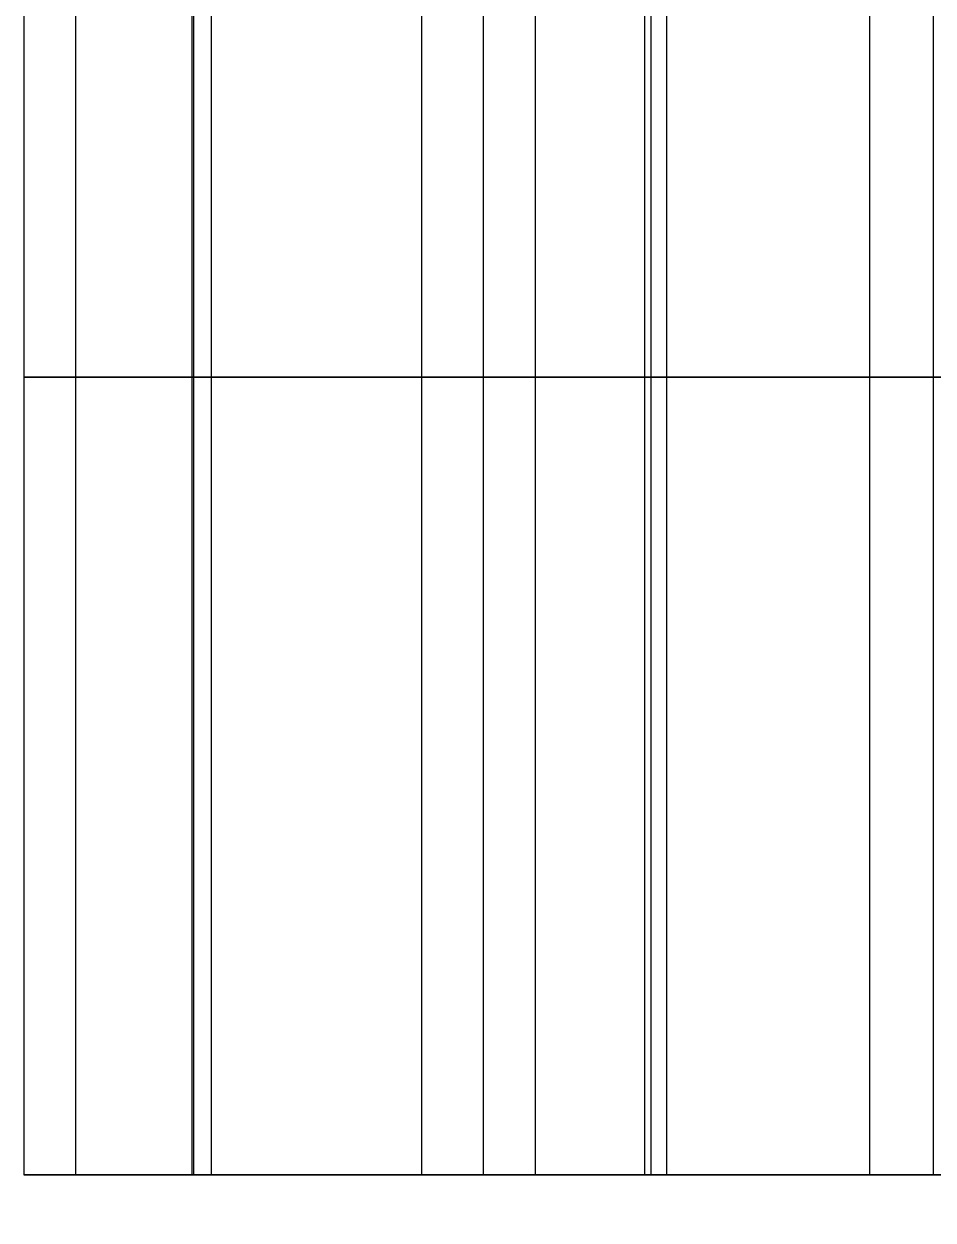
# Model space of a CAD drawing. Extents: x -60 to 60, y -153 to -30.
# Drawn here: x 27.238 to 30.657, y -90.171 to -85.672 of the extents above; entities that cross this region are included whole.
import ezdxf

# ---------------------------------------------------------------- set-up
doc = ezdxf.new("R2010")
doc.units = 0
doc.layers.add('Cut051006', color=7, linetype='CONTINUOUS')

msp = doc.modelspace()

# ---------------------------------------------------------------- linework, layer by layer
at = {"layer": 'Cut051006'}
for p, q in [((27.238, -84, 107.293), (27.238, -87, 107.293)), ((27.238, -84, 107.293), (27.238, -87, 107.293)), ((27.238, -84, 7.35621), (27.238, -87, 7.35621)), ((27.238, -84, 7.35621), (27.238, -87, 7.35621)), ((27.4319, -84, 107.337), (27.4319, -87, 107.337)), ((27.4319, -84, 107.337), (27.4319, -87, 107.337)), ((27.4319, -84, 7.3123), (27.4319, -87, 7.3123)), ((27.4319, -84, 7.3123), (27.4319, -87, 7.3123)), ((27.8697, -84, 106.594), (27.8697, -87, 106.594)), ((27.8697, -84, 106.594), (27.8697, -87, 106.594)), ((27.8697, -84, 8.05527), (27.8697, -87, 8.05527)), ((27.8697, -84, 8.05527), (27.8697, -87, 8.05527)), ((27.8763, -84, 107.091), (27.8763, -87, 107.091)), ((27.8763, -84, 107.091), (27.8763, -87, 107.091)), ((27.8763, -84, 7.55864), (27.8763, -87, 7.55864)), ((27.8763, -84, 7.55864), (27.8763, -87, 7.55864)), ((27.9418, -84, 106.903), (27.9418, -87, 106.903)), ((27.9418, -84, 106.903), (27.9418, -87, 106.903)), ((27.9418, -84, 7.74634), (27.9418, -87, 7.74634)), ((27.9418, -84, 7.74634), (27.9418, -87, 7.74634)), ((28.7338, -84, 106.096), (28.7338, -87, 106.096)), ((28.7338, -84, 106.096), (28.7338, -87, 106.096)), ((28.7338, -84, 8.55414), (28.7338, -87, 8.55414)), ((28.7338, -84, 8.55414), (28.7338, -87, 8.55414)), ((28.9653, -84, 106.312), (28.9653, -87, 106.312)), ((28.9653, -84, 106.312), (28.9653, -87, 106.312)), ((28.9653, -84, 8.33724), (28.9653, -87, 8.33724)), ((28.9653, -84, 8.33724), (28.9653, -87, 8.33724)), ((29.1606, -84, 106.35), (29.1606, -87, 106.35)), ((29.1606, -84, 106.35), (29.1606, -87, 106.35)), ((29.1606, -84, 8.30013), (29.1606, -87, 8.30013)), ((29.1606, -84, 8.30013), (29.1606, -87, 8.30013)), ((29.5723, -84, 105.592), (29.5723, -87, 105.592)), ((29.5723, -84, 105.592), (29.5723, -87, 105.592)), ((29.5723, -84, 9.05792), (29.5723, -87, 9.05792)), ((29.5723, -84, 9.05792), (29.5723, -87, 9.05792)), ((29.5962, -84, 106.088), (29.5962, -87, 106.088)), ((29.5962, -84, 106.088), (29.5962, -87, 106.088)), ((29.5962, -84, 8.56183), (29.5962, -87, 8.56183)), ((29.5962, -84, 8.56183), (29.5962, -87, 8.56183)), ((29.6551, -84, 105.898), (29.6551, -87, 105.898)), ((29.6551, -84, 105.898), (29.6551, -87, 105.898)), ((29.6551, -84, 8.7517), (29.6551, -87, 8.7517)), ((29.6551, -84, 8.7517), (29.6551, -87, 8.7517)), ((30.4184, -84, 105.063), (30.4184, -87, 105.063)), ((30.4184, -84, 105.063), (30.4184, -87, 105.063)), ((30.4184, -84, 9.58665), (30.4184, -87, 9.58665)), ((30.4184, -84, 9.58665), (30.4184, -87, 9.58665)), ((30.6573, -84, 105.272), (30.6573, -87, 105.272)), ((30.6573, -84, 105.272), (30.6573, -87, 105.272)), ((30.6573, -84, 9.37796), (30.6573, -87, 9.37796)), ((30.6573, -84, 9.37796), (30.6573, -87, 9.37796)), ((27.238, -87, 107.293), (27.238, -90, 107.293)), ((27.238, -87, 107.293), (27.238, -90, 107.293)), ((27.238, -87, 7.35621), (27.238, -90, 7.35621)), ((27.238, -87, 7.35621), (27.238, -90, 7.35621)), ((27.4319, -87, 107.337), (27.4319, -90, 107.337)), ((27.4319, -87, 107.337), (27.4319, -90, 107.337)), ((27.4319, -87, 7.3123), (27.4319, -90, 7.3123)), ((27.4319, -87, 7.3123), (27.4319, -90, 7.3123)), ((27.8697, -87, 106.594), (27.8697, -90, 106.594)), ((27.8697, -87, 106.594), (27.8697, -90, 106.594)), ((27.8697, -87, 8.05527), (27.8697, -90, 8.05527)), ((27.8697, -87, 8.05527), (27.8697, -90, 8.05527)), ((27.8763, -87, 107.091), (27.8763, -90, 107.091)), ((27.8763, -87, 107.091), (27.8763, -90, 107.091)), ((27.8763, -87, 7.55864), (27.8763, -90, 7.55864)), ((27.8763, -87, 7.55864), (27.8763, -90, 7.55864)), ((27.9418, -87, 106.903), (27.9418, -90, 106.903)), ((27.9418, -87, 106.903), (27.9418, -90, 106.903)), ((27.9418, -87, 7.74634), (27.9418, -90, 7.74634)), ((27.9418, -87, 7.74634), (27.9418, -90, 7.74634)), ((28.7338, -87, 106.096), (28.7338, -90, 106.096)), ((28.7338, -87, 106.096), (28.7338, -90, 106.096)), ((28.7338, -87, 8.55414), (28.7338, -90, 8.55414)), ((28.7338, -87, 8.55414), (28.7338, -90, 8.55414)), ((28.9653, -87, 106.312), (28.9653, -90, 106.312)), ((28.9653, -87, 106.312), (28.9653, -90, 106.312)), ((28.9653, -87, 8.33724), (28.9653, -90, 8.33724)), ((28.9653, -87, 8.33724), (28.9653, -90, 8.33724)), ((29.1606, -87, 106.35), (29.1606, -90, 106.35)), ((29.1606, -87, 106.35), (29.1606, -90, 106.35)), ((29.1606, -87, 8.30013), (29.1606, -90, 8.30013)), ((29.1606, -87, 8.30013), (29.1606, -90, 8.30013)), ((29.5723, -87, 105.592), (29.5723, -90, 105.592)), ((29.5723, -87, 105.592), (29.5723, -90, 105.592)), ((29.5723, -87, 9.05792), (29.5723, -90, 9.05792)), ((29.5723, -87, 9.05792), (29.5723, -90, 9.05792)), ((29.5962, -87, 106.088), (29.5962, -90, 106.088)), ((29.5962, -87, 106.088), (29.5962, -90, 106.088)), ((29.5962, -87, 8.56183), (29.5962, -90, 8.56183)), ((29.5962, -87, 8.56183), (29.5962, -90, 8.56183)), ((29.6551, -87, 105.898), (29.6551, -90, 105.898)), ((29.6551, -87, 105.898), (29.6551, -90, 105.898)), ((29.6551, -87, 8.7517), (29.6551, -90, 8.7517)), ((29.6551, -87, 8.7517), (29.6551, -90, 8.7517)), ((30.4184, -87, 105.063), (30.4184, -90, 105.063)), ((30.4184, -87, 105.063), (30.4184, -90, 105.063)), ((30.4184, -87, 9.58665), (30.4184, -90, 9.58665)), ((30.4184, -87, 9.58665), (30.4184, -90, 9.58665)), ((30.6573, -87, 105.272), (30.6573, -90, 105.272)), ((30.6573, -87, 105.272), (30.6573, -90, 105.272)), ((30.6573, -87, 9.37796), (30.6573, -90, 9.37796)), ((30.6573, -87, 9.37796), (30.6573, -90, 9.37796))]:
    msp.add_line(p, q, dxfattribs=at)
for centre in [(0, -90), (0, -90), (0, -93), (0, -93)]:
    msp.add_circle(centre, 60, dxfattribs=at)
for points, degree, knots in [([(27.4319, -87, 107.337), (27.3856, -87, 107.363), (27.3267, -87, 107.352), (27.2686, -87, 107.337), (27.238, -87, 107.293)], 2, [0, 0, 0, 0.724386, 0.724386, 1.44877, 1.44877, 1.44877]), ([(27.238, -87, 7.35621), (27.2686, -87, 7.31273), (27.3267, -87, 7.29752), (27.3856, -87, 7.28624), (27.4319, -87, 7.3123)], 2, [0, 0, 0, 0.724386, 0.724386, 1.44877, 1.44877, 1.44877]), ([(27.4319, -87, 107.337), (27.3856, -87, 107.363), (27.3267, -87, 107.352), (27.2686, -87, 107.337), (27.238, -87, 107.293)], 2, [0, 0, 0, 0.724386, 0.724386, 1.44877, 1.44877, 1.44877]), ([(27.238, -87, 7.35621), (27.2686, -87, 7.31273), (27.3267, -87, 7.29752), (27.3856, -87, 7.28624), (27.4319, -87, 7.3123)], 2, [0, 0, 0, 0.724386, 0.724386, 1.44877, 1.44877, 1.44877]), ([(27.4319, -87, 107.337), (27.3856, -87, 107.363), (27.3267, -87, 107.352), (27.2686, -87, 107.337), (27.238, -87, 107.293)], 2, [0, 0, 0, 0.724386, 0.724386, 1.44877, 1.44877, 1.44877]), ([(27.238, -87, 7.35621), (27.2686, -87, 7.31273), (27.3267, -87, 7.29752), (27.3856, -87, 7.28624), (27.4319, -87, 7.3123)], 2, [0, 0, 0, 0.724386, 0.724386, 1.44877, 1.44877, 1.44877]), ([(27.4319, -87, 107.337), (27.3856, -87, 107.363), (27.3267, -87, 107.352), (27.2686, -87, 107.337), (27.238, -87, 107.293)], 2, [0, 0, 0, 0.724386, 0.724386, 1.44877, 1.44877, 1.44877]), ([(27.238, -87, 7.35621), (27.2686, -87, 7.31273), (27.3267, -87, 7.29752), (27.3856, -87, 7.28624), (27.4319, -87, 7.3123)], 2, [0, 0, 0, 0.724386, 0.724386, 1.44877, 1.44877, 1.44877]), ([(28.7338, -87, 106.096), (28.6653, -87, 106.049), (28.5744, -87, 106.011), (28.4689, -87, 106.002), (28.3642, -87, 105.993), (28.2461, -87, 106.016), (28.1459, -87, 106.075), (28.0451, -87, 106.132), (27.9659, -87, 106.223), (27.9216, -87, 106.318), (27.8763, -87, 106.414), (27.8638, -87, 106.512), (27.8697, -87, 106.594)], 3, [0, 0, 0, 0, 0.558599, 0.558599, 0.558599, 1.1172, 1.1172, 1.1172, 1.6758, 1.6758, 1.6758, 2.2344, 2.2344, 2.2344, 2.2344]), ([(27.8697, -87, 8.05527), (27.8638, -87, 8.13781), (27.8763, -87, 8.23556), (27.9216, -87, 8.3312), (27.9659, -87, 8.42655), (28.0451, -87, 8.51719), (28.1459, -87, 8.57473), (28.2461, -87, 8.63323), (28.3642, -87, 8.65649), (28.4689, -87, 8.64721), (28.5744, -87, 8.63858), (28.6653, -87, 8.60058), (28.7338, -87, 8.55414)], 3, [0, 0, 0, 0, 0.558599, 0.558599, 0.558599, 1.1172, 1.1172, 1.1172, 1.6758, 1.6758, 1.6758, 2.2344, 2.2344, 2.2344, 2.2344]), ([(28.7338, -87, 106.096), (28.6653, -87, 106.049), (28.5744, -87, 106.011), (28.4689, -87, 106.002), (28.3642, -87, 105.993), (28.2461, -87, 106.016), (28.1459, -87, 106.075), (28.0451, -87, 106.132), (27.9659, -87, 106.223), (27.9216, -87, 106.318), (27.8763, -87, 106.414), (27.8638, -87, 106.512), (27.8697, -87, 106.594)], 3, [0, 0, 0, 0, 0.558599, 0.558599, 0.558599, 1.1172, 1.1172, 1.1172, 1.6758, 1.6758, 1.6758, 2.2344, 2.2344, 2.2344, 2.2344]), ([(27.8697, -87, 8.05527), (27.8638, -87, 8.13781), (27.8763, -87, 8.23556), (27.9216, -87, 8.3312), (27.9659, -87, 8.42655), (28.0451, -87, 8.51719), (28.1459, -87, 8.57473), (28.2461, -87, 8.63323), (28.3642, -87, 8.65649), (28.4689, -87, 8.64721), (28.5744, -87, 8.63858), (28.6653, -87, 8.60058), (28.7338, -87, 8.55414)], 3, [0, 0, 0, 0, 0.558599, 0.558599, 0.558599, 1.1172, 1.1172, 1.1172, 1.6758, 1.6758, 1.6758, 2.2344, 2.2344, 2.2344, 2.2344]), ([(28.7338, -87, 106.096), (28.6653, -87, 106.049), (28.5744, -87, 106.011), (28.4689, -87, 106.002), (28.3642, -87, 105.993), (28.2461, -87, 106.016), (28.1459, -87, 106.075), (28.0451, -87, 106.132), (27.9659, -87, 106.223), (27.9216, -87, 106.318), (27.8763, -87, 106.414), (27.8638, -87, 106.512), (27.8697, -87, 106.594)], 3, [0, 0, 0, 0, 0.558599, 0.558599, 0.558599, 1.1172, 1.1172, 1.1172, 1.6758, 1.6758, 1.6758, 2.2344, 2.2344, 2.2344, 2.2344]), ([(27.8697, -87, 8.05527), (27.8638, -87, 8.13781), (27.8763, -87, 8.23556), (27.9216, -87, 8.3312), (27.9659, -87, 8.42655), (28.0451, -87, 8.51719), (28.1459, -87, 8.57473), (28.2461, -87, 8.63323), (28.3642, -87, 8.65649), (28.4689, -87, 8.64721), (28.5744, -87, 8.63858), (28.6653, -87, 8.60058), (28.7338, -87, 8.55414)], 3, [0, 0, 0, 0, 0.558599, 0.558599, 0.558599, 1.1172, 1.1172, 1.1172, 1.6758, 1.6758, 1.6758, 2.2344, 2.2344, 2.2344, 2.2344]), ([(28.7338, -87, 106.096), (28.6653, -87, 106.049), (28.5744, -87, 106.011), (28.4689, -87, 106.002), (28.3642, -87, 105.993), (28.2461, -87, 106.016), (28.1459, -87, 106.075), (28.0451, -87, 106.132), (27.9659, -87, 106.223), (27.9216, -87, 106.318), (27.8763, -87, 106.414), (27.8638, -87, 106.512), (27.8697, -87, 106.594)], 3, [0, 0, 0, 0, 0.558599, 0.558599, 0.558599, 1.1172, 1.1172, 1.1172, 1.6758, 1.6758, 1.6758, 2.2344, 2.2344, 2.2344, 2.2344]), ([(27.8697, -87, 8.05527), (27.8638, -87, 8.13781), (27.8763, -87, 8.23556), (27.9216, -87, 8.3312), (27.9659, -87, 8.42655), (28.0451, -87, 8.51719), (28.1459, -87, 8.57473), (28.2461, -87, 8.63323), (28.3642, -87, 8.65649), (28.4689, -87, 8.64721), (28.5744, -87, 8.63858), (28.6653, -87, 8.60058), (28.7338, -87, 8.55414)], 3, [0, 0, 0, 0, 0.558599, 0.558599, 0.558599, 1.1172, 1.1172, 1.1172, 1.6758, 1.6758, 1.6758, 2.2344, 2.2344, 2.2344, 2.2344]), ([(27.9418, -87, 106.903), (27.9625, -87, 106.952), (27.9447, -87, 107.01), (27.923, -87, 107.066), (27.8763, -87, 107.091)], 2, [0, 0, 0, 0.724386, 0.724386, 1.44877, 1.44877, 1.44877]), ([(27.8763, -87, 7.55864), (27.923, -87, 7.58414), (27.9447, -87, 7.64008), (27.9625, -87, 7.69735), (27.9418, -87, 7.74634)], 2, [0, 0, 0, 0.724386, 0.724386, 1.44877, 1.44877, 1.44877]), ([(27.9418, -87, 106.903), (27.9625, -87, 106.952), (27.9447, -87, 107.01), (27.923, -87, 107.066), (27.8763, -87, 107.091)], 2, [0, 0, 0, 0.724386, 0.724386, 1.44877, 1.44877, 1.44877]), ([(27.8763, -87, 7.55864), (27.923, -87, 7.58414), (27.9447, -87, 7.64008), (27.9625, -87, 7.69735), (27.9418, -87, 7.74634)], 2, [0, 0, 0, 0.724386, 0.724386, 1.44877, 1.44877, 1.44877]), ([(27.9418, -87, 106.903), (27.9625, -87, 106.952), (27.9447, -87, 107.01), (27.923, -87, 107.066), (27.8763, -87, 107.091)], 2, [0, 0, 0, 0.724386, 0.724386, 1.44877, 1.44877, 1.44877]), ([(27.8763, -87, 7.55864), (27.923, -87, 7.58414), (27.9447, -87, 7.64008), (27.9625, -87, 7.69735), (27.9418, -87, 7.74634)], 2, [0, 0, 0, 0.724386, 0.724386, 1.44877, 1.44877, 1.44877]), ([(27.9418, -87, 106.903), (27.9625, -87, 106.952), (27.9447, -87, 107.01), (27.923, -87, 107.066), (27.8763, -87, 107.091)], 2, [0, 0, 0, 0.724386, 0.724386, 1.44877, 1.44877, 1.44877]), ([(27.8763, -87, 7.55864), (27.923, -87, 7.58414), (27.9447, -87, 7.64008), (27.9625, -87, 7.69735), (27.9418, -87, 7.74634)], 2, [0, 0, 0, 0.724386, 0.724386, 1.44877, 1.44877, 1.44877]), ([(29.1606, -87, 106.35), (29.1152, -87, 106.377), (29.0559, -87, 106.368), (28.9974, -87, 106.355), (28.9653, -87, 106.312)], 2, [0, 0, 0, 0.724386, 0.724386, 1.44877, 1.44877, 1.44877]), ([(28.9653, -87, 8.33724), (28.9974, -87, 8.29485), (29.0559, -87, 8.28168), (29.1152, -87, 8.27247), (29.1606, -87, 8.30013)], 2, [0, 0, 0, 0.724386, 0.724386, 1.44877, 1.44877, 1.44877]), ([(29.1606, -87, 106.35), (29.1152, -87, 106.377), (29.0559, -87, 106.368), (28.9974, -87, 106.355), (28.9653, -87, 106.312)], 2, [0, 0, 0, 0.724386, 0.724386, 1.44877, 1.44877, 1.44877]), ([(28.9653, -87, 8.33724), (28.9974, -87, 8.29485), (29.0559, -87, 8.28168), (29.1152, -87, 8.27247), (29.1606, -87, 8.30013)], 2, [0, 0, 0, 0.724386, 0.724386, 1.44877, 1.44877, 1.44877]), ([(29.1606, -87, 106.35), (29.1152, -87, 106.377), (29.0559, -87, 106.368), (28.9974, -87, 106.355), (28.9653, -87, 106.312)], 2, [0, 0, 0, 0.724386, 0.724386, 1.44877, 1.44877, 1.44877]), ([(28.9653, -87, 8.33724), (28.9974, -87, 8.29485), (29.0559, -87, 8.28168), (29.1152, -87, 8.27247), (29.1606, -87, 8.30013)], 2, [0, 0, 0, 0.724386, 0.724386, 1.44877, 1.44877, 1.44877]), ([(29.1606, -87, 106.35), (29.1152, -87, 106.377), (29.0559, -87, 106.368), (28.9974, -87, 106.355), (28.9653, -87, 106.312)], 2, [0, 0, 0, 0.724386, 0.724386, 1.44877, 1.44877, 1.44877]), ([(28.9653, -87, 8.33724), (28.9974, -87, 8.29485), (29.0559, -87, 8.28168), (29.1152, -87, 8.27247), (29.1606, -87, 8.30013)], 2, [0, 0, 0, 0.724386, 0.724386, 1.44877, 1.44877, 1.44877]), ([(30.4184, -87, 105.063), (30.3483, -87, 105.019), (30.2561, -87, 104.984), (30.1504, -87, 104.979), (30.0454, -87, 104.974), (29.9282, -87, 105.001), (29.8301, -87, 105.063), (29.7314, -87, 105.124), (29.6554, -87, 105.217), (29.6144, -87, 105.314), (29.5725, -87, 105.411), (29.5634, -87, 105.509), (29.5723, -87, 105.592)], 3, [0, 0, 0, 0, 0.558599, 0.558599, 0.558599, 1.1172, 1.1172, 1.1172, 1.6758, 1.6758, 1.6758, 2.2344, 2.2344, 2.2344, 2.2344]), ([(29.5723, -87, 9.05792), (29.5634, -87, 9.1402), (29.5725, -87, 9.23833), (29.6144, -87, 9.33549), (29.6554, -87, 9.43234), (29.7314, -87, 9.52568), (29.8301, -87, 9.5867), (29.9282, -87, 9.64867), (30.0454, -87, 9.67603), (30.1504, -87, 9.67042), (30.2561, -87, 9.66547), (30.3483, -87, 9.63067), (30.4184, -87, 9.58665)], 3, [0, 0, 0, 0, 0.558599, 0.558599, 0.558599, 1.1172, 1.1172, 1.1172, 1.6758, 1.6758, 1.6758, 2.2344, 2.2344, 2.2344, 2.2344]), ([(30.4184, -87, 105.063), (30.3483, -87, 105.019), (30.2561, -87, 104.984), (30.1504, -87, 104.979), (30.0454, -87, 104.974), (29.9282, -87, 105.001), (29.8301, -87, 105.063), (29.7314, -87, 105.124), (29.6554, -87, 105.217), (29.6144, -87, 105.314), (29.5725, -87, 105.411), (29.5634, -87, 105.509), (29.5723, -87, 105.592)], 3, [0, 0, 0, 0, 0.558599, 0.558599, 0.558599, 1.1172, 1.1172, 1.1172, 1.6758, 1.6758, 1.6758, 2.2344, 2.2344, 2.2344, 2.2344]), ([(29.5723, -87, 9.05792), (29.5634, -87, 9.1402), (29.5725, -87, 9.23833), (29.6144, -87, 9.33549), (29.6554, -87, 9.43234), (29.7314, -87, 9.52568), (29.8301, -87, 9.5867), (29.9282, -87, 9.64867), (30.0454, -87, 9.67603), (30.1504, -87, 9.67042), (30.2561, -87, 9.66547), (30.3483, -87, 9.63067), (30.4184, -87, 9.58665)], 3, [0, 0, 0, 0, 0.558599, 0.558599, 0.558599, 1.1172, 1.1172, 1.1172, 1.6758, 1.6758, 1.6758, 2.2344, 2.2344, 2.2344, 2.2344]), ([(30.4184, -87, 105.063), (30.3483, -87, 105.019), (30.2561, -87, 104.984), (30.1504, -87, 104.979), (30.0454, -87, 104.974), (29.9282, -87, 105.001), (29.8301, -87, 105.063), (29.7314, -87, 105.124), (29.6554, -87, 105.217), (29.6144, -87, 105.314), (29.5725, -87, 105.411), (29.5634, -87, 105.509), (29.5723, -87, 105.592)], 3, [0, 0, 0, 0, 0.558599, 0.558599, 0.558599, 1.1172, 1.1172, 1.1172, 1.6758, 1.6758, 1.6758, 2.2344, 2.2344, 2.2344, 2.2344]), ([(29.5723, -87, 9.05792), (29.5634, -87, 9.1402), (29.5725, -87, 9.23833), (29.6144, -87, 9.33549), (29.6554, -87, 9.43234), (29.7314, -87, 9.52568), (29.8301, -87, 9.5867), (29.9282, -87, 9.64867), (30.0454, -87, 9.67603), (30.1504, -87, 9.67042), (30.2561, -87, 9.66547), (30.3483, -87, 9.63067), (30.4184, -87, 9.58665)], 3, [0, 0, 0, 0, 0.558599, 0.558599, 0.558599, 1.1172, 1.1172, 1.1172, 1.6758, 1.6758, 1.6758, 2.2344, 2.2344, 2.2344, 2.2344]), ([(30.4184, -87, 105.063), (30.3483, -87, 105.019), (30.2561, -87, 104.984), (30.1504, -87, 104.979), (30.0454, -87, 104.974), (29.9282, -87, 105.001), (29.8301, -87, 105.063), (29.7314, -87, 105.124), (29.6554, -87, 105.217), (29.6144, -87, 105.314), (29.5725, -87, 105.411), (29.5634, -87, 105.509), (29.5723, -87, 105.592)], 3, [0, 0, 0, 0, 0.558599, 0.558599, 0.558599, 1.1172, 1.1172, 1.1172, 1.6758, 1.6758, 1.6758, 2.2344, 2.2344, 2.2344, 2.2344]), ([(29.5723, -87, 9.05792), (29.5634, -87, 9.1402), (29.5725, -87, 9.23833), (29.6144, -87, 9.33549), (29.6554, -87, 9.43234), (29.7314, -87, 9.52568), (29.8301, -87, 9.5867), (29.9282, -87, 9.64867), (30.0454, -87, 9.67603), (30.1504, -87, 9.67042), (30.2561, -87, 9.66547), (30.3483, -87, 9.63067), (30.4184, -87, 9.58665)], 3, [0, 0, 0, 0, 0.558599, 0.558599, 0.558599, 1.1172, 1.1172, 1.1172, 1.6758, 1.6758, 1.6758, 2.2344, 2.2344, 2.2344, 2.2344]), ([(29.6551, -87, 105.898), (29.6774, -87, 105.946), (29.6616, -87, 106.004), (29.6419, -87, 106.061), (29.5962, -87, 106.088)], 2, [0, 0, 0, 0.724386, 0.724386, 1.44877, 1.44877, 1.44877]), ([(29.5962, -87, 8.56183), (29.6419, -87, 8.58894), (29.6616, -87, 8.6456), (29.6774, -87, 8.70346), (29.6551, -87, 8.7517)], 2, [0, 0, 0, 0.724386, 0.724386, 1.44877, 1.44877, 1.44877]), ([(29.6551, -87, 105.898), (29.6774, -87, 105.946), (29.6616, -87, 106.004), (29.6419, -87, 106.061), (29.5962, -87, 106.088)], 2, [0, 0, 0, 0.724386, 0.724386, 1.44877, 1.44877, 1.44877]), ([(29.5962, -87, 8.56183), (29.6419, -87, 8.58894), (29.6616, -87, 8.6456), (29.6774, -87, 8.70346), (29.6551, -87, 8.7517)], 2, [0, 0, 0, 0.724386, 0.724386, 1.44877, 1.44877, 1.44877]), ([(29.6551, -87, 105.898), (29.6774, -87, 105.946), (29.6616, -87, 106.004), (29.6419, -87, 106.061), (29.5962, -87, 106.088)], 2, [0, 0, 0, 0.724386, 0.724386, 1.44877, 1.44877, 1.44877]), ([(29.5962, -87, 8.56183), (29.6419, -87, 8.58894), (29.6616, -87, 8.6456), (29.6774, -87, 8.70346), (29.6551, -87, 8.7517)], 2, [0, 0, 0, 0.724386, 0.724386, 1.44877, 1.44877, 1.44877]), ([(29.6551, -87, 105.898), (29.6774, -87, 105.946), (29.6616, -87, 106.004), (29.6419, -87, 106.061), (29.5962, -87, 106.088)], 2, [0, 0, 0, 0.724386, 0.724386, 1.44877, 1.44877, 1.44877]), ([(29.5962, -87, 8.56183), (29.6419, -87, 8.58894), (29.6616, -87, 8.6456), (29.6774, -87, 8.70346), (29.6551, -87, 8.7517)], 2, [0, 0, 0, 0.724386, 0.724386, 1.44877, 1.44877, 1.44877]), ([(30.8538, -87, 105.302), (30.8094, -87, 105.331), (30.7498, -87, 105.324), (30.6909, -87, 105.313), (30.6573, -87, 105.272)], 2, [0, 0, 0, 0.724386, 0.724386, 1.44877, 1.44877, 1.44877]), ([(30.6573, -87, 9.37796), (30.6909, -87, 9.33672), (30.7498, -87, 9.32559), (30.8094, -87, 9.31846), (30.8538, -87, 9.34768)], 2, [0, 0, 0, 0.724386, 0.724386, 1.44877, 1.44877, 1.44877]), ([(30.8538, -87, 105.302), (30.8094, -87, 105.331), (30.7498, -87, 105.324), (30.6909, -87, 105.313), (30.6573, -87, 105.272)], 2, [0, 0, 0, 0.724386, 0.724386, 1.44877, 1.44877, 1.44877]), ([(30.6573, -87, 9.37796), (30.6909, -87, 9.33672), (30.7498, -87, 9.32559), (30.8094, -87, 9.31846), (30.8538, -87, 9.34768)], 2, [0, 0, 0, 0.724386, 0.724386, 1.44877, 1.44877, 1.44877]), ([(30.8538, -87, 105.302), (30.8094, -87, 105.331), (30.7498, -87, 105.324), (30.6909, -87, 105.313), (30.6573, -87, 105.272)], 2, [0, 0, 0, 0.724386, 0.724386, 1.44877, 1.44877, 1.44877]), ([(30.6573, -87, 9.37796), (30.6909, -87, 9.33672), (30.7498, -87, 9.32559), (30.8094, -87, 9.31846), (30.8538, -87, 9.34768)], 2, [0, 0, 0, 0.724386, 0.724386, 1.44877, 1.44877, 1.44877]), ([(30.8538, -87, 105.302), (30.8094, -87, 105.331), (30.7498, -87, 105.324), (30.6909, -87, 105.313), (30.6573, -87, 105.272)], 2, [0, 0, 0, 0.724386, 0.724386, 1.44877, 1.44877, 1.44877]), ([(30.6573, -87, 9.37796), (30.6909, -87, 9.33672), (30.7498, -87, 9.32559), (30.8094, -87, 9.31846), (30.8538, -87, 9.34768)], 2, [0, 0, 0, 0.724386, 0.724386, 1.44877, 1.44877, 1.44877]), ([(27.4319, -90, 107.337), (27.3856, -90, 107.363), (27.3267, -90, 107.352), (27.2686, -90, 107.337), (27.238, -90, 107.293)], 2, [0, 0, 0, 0.724386, 0.724386, 1.44877, 1.44877, 1.44877]), ([(27.238, -90, 7.35621), (27.2686, -90, 7.31273), (27.3267, -90, 7.29752), (27.3856, -90, 7.28624), (27.4319, -90, 7.3123)], 2, [0, 0, 0, 0.724386, 0.724386, 1.44877, 1.44877, 1.44877]), ([(27.4319, -90, 107.337), (27.3856, -90, 107.363), (27.3267, -90, 107.352), (27.2686, -90, 107.337), (27.238, -90, 107.293)], 2, [0, 0, 0, 0.724386, 0.724386, 1.44877, 1.44877, 1.44877]), ([(27.238, -90, 7.35621), (27.2686, -90, 7.31273), (27.3267, -90, 7.29752), (27.3856, -90, 7.28624), (27.4319, -90, 7.3123)], 2, [0, 0, 0, 0.724386, 0.724386, 1.44877, 1.44877, 1.44877]), ([(28.7338, -90, 106.096), (28.6653, -90, 106.049), (28.5744, -90, 106.011), (28.4689, -90, 106.002), (28.3642, -90, 105.993), (28.2461, -90, 106.016), (28.1459, -90, 106.075), (28.0451, -90, 106.132), (27.9659, -90, 106.223), (27.9216, -90, 106.318), (27.8763, -90, 106.414), (27.8638, -90, 106.512), (27.8697, -90, 106.594)], 3, [0, 0, 0, 0, 0.558599, 0.558599, 0.558599, 1.1172, 1.1172, 1.1172, 1.6758, 1.6758, 1.6758, 2.2344, 2.2344, 2.2344, 2.2344]), ([(27.8697, -90, 8.05527), (27.8638, -90, 8.13781), (27.8763, -90, 8.23556), (27.9216, -90, 8.3312), (27.9659, -90, 8.42655), (28.0451, -90, 8.51719), (28.1459, -90, 8.57473), (28.2461, -90, 8.63323), (28.3642, -90, 8.65649), (28.4689, -90, 8.64721), (28.5744, -90, 8.63858), (28.6653, -90, 8.60058), (28.7338, -90, 8.55414)], 3, [0, 0, 0, 0, 0.558599, 0.558599, 0.558599, 1.1172, 1.1172, 1.1172, 1.6758, 1.6758, 1.6758, 2.2344, 2.2344, 2.2344, 2.2344]), ([(28.7338, -90, 106.096), (28.6653, -90, 106.049), (28.5744, -90, 106.011), (28.4689, -90, 106.002), (28.3642, -90, 105.993), (28.2461, -90, 106.016), (28.1459, -90, 106.075), (28.0451, -90, 106.132), (27.9659, -90, 106.223), (27.9216, -90, 106.318), (27.8763, -90, 106.414), (27.8638, -90, 106.512), (27.8697, -90, 106.594)], 3, [0, 0, 0, 0, 0.558599, 0.558599, 0.558599, 1.1172, 1.1172, 1.1172, 1.6758, 1.6758, 1.6758, 2.2344, 2.2344, 2.2344, 2.2344]), ([(27.8697, -90, 8.05527), (27.8638, -90, 8.13781), (27.8763, -90, 8.23556), (27.9216, -90, 8.3312), (27.9659, -90, 8.42655), (28.0451, -90, 8.51719), (28.1459, -90, 8.57473), (28.2461, -90, 8.63323), (28.3642, -90, 8.65649), (28.4689, -90, 8.64721), (28.5744, -90, 8.63858), (28.6653, -90, 8.60058), (28.7338, -90, 8.55414)], 3, [0, 0, 0, 0, 0.558599, 0.558599, 0.558599, 1.1172, 1.1172, 1.1172, 1.6758, 1.6758, 1.6758, 2.2344, 2.2344, 2.2344, 2.2344]), ([(27.9418, -90, 106.903), (27.9625, -90, 106.952), (27.9447, -90, 107.01), (27.923, -90, 107.066), (27.8763, -90, 107.091)], 2, [0, 0, 0, 0.724386, 0.724386, 1.44877, 1.44877, 1.44877]), ([(27.8763, -90, 7.55864), (27.923, -90, 7.58414), (27.9447, -90, 7.64008), (27.9625, -90, 7.69735), (27.9418, -90, 7.74634)], 2, [0, 0, 0, 0.724386, 0.724386, 1.44877, 1.44877, 1.44877]), ([(27.9418, -90, 106.903), (27.9625, -90, 106.952), (27.9447, -90, 107.01), (27.923, -90, 107.066), (27.8763, -90, 107.091)], 2, [0, 0, 0, 0.724386, 0.724386, 1.44877, 1.44877, 1.44877]), ([(27.8763, -90, 7.55864), (27.923, -90, 7.58414), (27.9447, -90, 7.64008), (27.9625, -90, 7.69735), (27.9418, -90, 7.74634)], 2, [0, 0, 0, 0.724386, 0.724386, 1.44877, 1.44877, 1.44877]), ([(29.1606, -90, 106.35), (29.1152, -90, 106.377), (29.0559, -90, 106.368), (28.9974, -90, 106.355), (28.9653, -90, 106.312)], 2, [0, 0, 0, 0.724386, 0.724386, 1.44877, 1.44877, 1.44877]), ([(28.9653, -90, 8.33724), (28.9974, -90, 8.29485), (29.0559, -90, 8.28168), (29.1152, -90, 8.27247), (29.1606, -90, 8.30013)], 2, [0, 0, 0, 0.724386, 0.724386, 1.44877, 1.44877, 1.44877]), ([(29.1606, -90, 106.35), (29.1152, -90, 106.377), (29.0559, -90, 106.368), (28.9974, -90, 106.355), (28.9653, -90, 106.312)], 2, [0, 0, 0, 0.724386, 0.724386, 1.44877, 1.44877, 1.44877]), ([(28.9653, -90, 8.33724), (28.9974, -90, 8.29485), (29.0559, -90, 8.28168), (29.1152, -90, 8.27247), (29.1606, -90, 8.30013)], 2, [0, 0, 0, 0.724386, 0.724386, 1.44877, 1.44877, 1.44877]), ([(30.4184, -90, 105.063), (30.3483, -90, 105.019), (30.2561, -90, 104.984), (30.1504, -90, 104.979), (30.0454, -90, 104.974), (29.9282, -90, 105.001), (29.8301, -90, 105.063), (29.7314, -90, 105.124), (29.6554, -90, 105.217), (29.6144, -90, 105.314), (29.5725, -90, 105.411), (29.5634, -90, 105.509), (29.5723, -90, 105.592)], 3, [0, 0, 0, 0, 0.558599, 0.558599, 0.558599, 1.1172, 1.1172, 1.1172, 1.6758, 1.6758, 1.6758, 2.2344, 2.2344, 2.2344, 2.2344]), ([(29.5723, -90, 9.05792), (29.5634, -90, 9.1402), (29.5725, -90, 9.23833), (29.6144, -90, 9.33549), (29.6554, -90, 9.43234), (29.7314, -90, 9.52568), (29.8301, -90, 9.5867), (29.9282, -90, 9.64867), (30.0454, -90, 9.67603), (30.1504, -90, 9.67042), (30.2561, -90, 9.66547), (30.3483, -90, 9.63067), (30.4184, -90, 9.58665)], 3, [0, 0, 0, 0, 0.558599, 0.558599, 0.558599, 1.1172, 1.1172, 1.1172, 1.6758, 1.6758, 1.6758, 2.2344, 2.2344, 2.2344, 2.2344]), ([(30.4184, -90, 105.063), (30.3483, -90, 105.019), (30.2561, -90, 104.984), (30.1504, -90, 104.979), (30.0454, -90, 104.974), (29.9282, -90, 105.001), (29.8301, -90, 105.063), (29.7314, -90, 105.124), (29.6554, -90, 105.217), (29.6144, -90, 105.314), (29.5725, -90, 105.411), (29.5634, -90, 105.509), (29.5723, -90, 105.592)], 3, [0, 0, 0, 0, 0.558599, 0.558599, 0.558599, 1.1172, 1.1172, 1.1172, 1.6758, 1.6758, 1.6758, 2.2344, 2.2344, 2.2344, 2.2344]), ([(29.5723, -90, 9.05792), (29.5634, -90, 9.1402), (29.5725, -90, 9.23833), (29.6144, -90, 9.33549), (29.6554, -90, 9.43234), (29.7314, -90, 9.52568), (29.8301, -90, 9.5867), (29.9282, -90, 9.64867), (30.0454, -90, 9.67603), (30.1504, -90, 9.67042), (30.2561, -90, 9.66547), (30.3483, -90, 9.63067), (30.4184, -90, 9.58665)], 3, [0, 0, 0, 0, 0.558599, 0.558599, 0.558599, 1.1172, 1.1172, 1.1172, 1.6758, 1.6758, 1.6758, 2.2344, 2.2344, 2.2344, 2.2344]), ([(29.6551, -90, 105.898), (29.6774, -90, 105.946), (29.6616, -90, 106.004), (29.6419, -90, 106.061), (29.5962, -90, 106.088)], 2, [0, 0, 0, 0.724386, 0.724386, 1.44877, 1.44877, 1.44877]), ([(29.5962, -90, 8.56183), (29.6419, -90, 8.58894), (29.6616, -90, 8.6456), (29.6774, -90, 8.70346), (29.6551, -90, 8.7517)], 2, [0, 0, 0, 0.724386, 0.724386, 1.44877, 1.44877, 1.44877]), ([(29.6551, -90, 105.898), (29.6774, -90, 105.946), (29.6616, -90, 106.004), (29.6419, -90, 106.061), (29.5962, -90, 106.088)], 2, [0, 0, 0, 0.724386, 0.724386, 1.44877, 1.44877, 1.44877]), ([(29.5962, -90, 8.56183), (29.6419, -90, 8.58894), (29.6616, -90, 8.6456), (29.6774, -90, 8.70346), (29.6551, -90, 8.7517)], 2, [0, 0, 0, 0.724386, 0.724386, 1.44877, 1.44877, 1.44877]), ([(30.8538, -90, 105.302), (30.8094, -90, 105.331), (30.7498, -90, 105.324), (30.6909, -90, 105.313), (30.6573, -90, 105.272)], 2, [0, 0, 0, 0.724386, 0.724386, 1.44877, 1.44877, 1.44877]), ([(30.6573, -90, 9.37796), (30.6909, -90, 9.33672), (30.7498, -90, 9.32559), (30.8094, -90, 9.31846), (30.8538, -90, 9.34768)], 2, [0, 0, 0, 0.724386, 0.724386, 1.44877, 1.44877, 1.44877]), ([(30.8538, -90, 105.302), (30.8094, -90, 105.331), (30.7498, -90, 105.324), (30.6909, -90, 105.313), (30.6573, -90, 105.272)], 2, [0, 0, 0, 0.724386, 0.724386, 1.44877, 1.44877, 1.44877]), ([(30.6573, -90, 9.37796), (30.6909, -90, 9.33672), (30.7498, -90, 9.32559), (30.8094, -90, 9.31846), (30.8538, -90, 9.34768)], 2, [0, 0, 0, 0.724386, 0.724386, 1.44877, 1.44877, 1.44877])]:
    msp.add_open_spline(points, degree=degree, knots=knots, dxfattribs=at)
for points, degree in [([(27.8763, -87, 107.091), (27.4319, -87, 107.337)], 1), ([(27.4319, -87, 7.3123), (27.8763, -87, 7.55864)], 1), ([(27.8763, -87, 107.091), (27.4319, -87, 107.337)], 1), ([(27.4319, -87, 7.3123), (27.8763, -87, 7.55864)], 1), ([(27.8763, -87, 107.091), (27.4319, -87, 107.337)], 1), ([(27.4319, -87, 7.3123), (27.8763, -87, 7.55864)], 1), ([(27.8763, -87, 107.091), (27.4319, -87, 107.337)], 1), ([(27.4319, -87, 7.3123), (27.8763, -87, 7.55864)], 1), ([(27.8697, -87, 106.594), (27.8812, -87, 106.755), (27.9418, -87, 106.903)], 2), ([(27.9418, -87, 7.74634), (27.8812, -87, 7.89505), (27.8697, -87, 8.05527)], 2), ([(27.8697, -87, 106.594), (27.8812, -87, 106.755), (27.9418, -87, 106.903)], 2), ([(27.9418, -87, 7.74634), (27.8812, -87, 7.89505), (27.8697, -87, 8.05527)], 2), ([(27.8697, -87, 106.594), (27.8812, -87, 106.755), (27.9418, -87, 106.903)], 2), ([(27.9418, -87, 7.74634), (27.8812, -87, 7.89505), (27.8697, -87, 8.05527)], 2), ([(27.8697, -87, 106.594), (27.8812, -87, 106.755), (27.9418, -87, 106.903)], 2), ([(27.9418, -87, 7.74634), (27.8812, -87, 7.89505), (27.8697, -87, 8.05527)], 2), ([(28.9653, -87, 106.312), (28.8669, -87, 106.186), (28.7338, -87, 106.096)], 2), ([(28.7338, -87, 8.55414), (28.8669, -87, 8.46415), (28.9653, -87, 8.33724)], 2), ([(28.9653, -87, 106.312), (28.8669, -87, 106.186), (28.7338, -87, 106.096)], 2), ([(28.7338, -87, 8.55414), (28.8669, -87, 8.46415), (28.9653, -87, 8.33724)], 2), ([(28.9653, -87, 106.312), (28.8669, -87, 106.186), (28.7338, -87, 106.096)], 2), ([(28.7338, -87, 8.55414), (28.8669, -87, 8.46415), (28.9653, -87, 8.33724)], 2), ([(28.9653, -87, 106.312), (28.8669, -87, 106.186), (28.7338, -87, 106.096)], 2), ([(28.7338, -87, 8.55414), (28.8669, -87, 8.46415), (28.9653, -87, 8.33724)], 2), ([(29.5962, -87, 106.088), (29.1606, -87, 106.35)], 1), ([(29.1606, -87, 8.30013), (29.5962, -87, 8.56183)], 1), ([(29.5962, -87, 106.088), (29.1606, -87, 106.35)], 1), ([(29.1606, -87, 8.30013), (29.5962, -87, 8.56183)], 1), ([(29.5962, -87, 106.088), (29.1606, -87, 106.35)], 1), ([(29.1606, -87, 8.30013), (29.5962, -87, 8.56183)], 1), ([(29.5962, -87, 106.088), (29.1606, -87, 106.35)], 1), ([(29.1606, -87, 8.30013), (29.5962, -87, 8.56183)], 1), ([(29.5723, -87, 105.592), (29.5893, -87, 105.751), (29.6551, -87, 105.898)], 2), ([(29.6551, -87, 8.7517), (29.5893, -87, 8.8982), (29.5723, -87, 9.05792)], 2), ([(29.5723, -87, 105.592), (29.5893, -87, 105.751), (29.6551, -87, 105.898)], 2), ([(29.6551, -87, 8.7517), (29.5893, -87, 8.8982), (29.5723, -87, 9.05792)], 2), ([(29.5723, -87, 105.592), (29.5893, -87, 105.751), (29.6551, -87, 105.898)], 2), ([(29.6551, -87, 8.7517), (29.5893, -87, 8.8982), (29.5723, -87, 9.05792)], 2), ([(29.5723, -87, 105.592), (29.5893, -87, 105.751), (29.6551, -87, 105.898)], 2), ([(29.6551, -87, 8.7517), (29.5893, -87, 8.8982), (29.5723, -87, 9.05792)], 2), ([(30.6573, -87, 105.272), (30.5545, -87, 105.148), (30.4184, -87, 105.063)], 2), ([(30.4184, -87, 9.58665), (30.5545, -87, 9.50135), (30.6573, -87, 9.37796)], 2), ([(30.6573, -87, 105.272), (30.5545, -87, 105.148), (30.4184, -87, 105.063)], 2), ([(30.4184, -87, 9.58665), (30.5545, -87, 9.50135), (30.6573, -87, 9.37796)], 2), ([(30.6573, -87, 105.272), (30.5545, -87, 105.148), (30.4184, -87, 105.063)], 2), ([(30.4184, -87, 9.58665), (30.5545, -87, 9.50135), (30.6573, -87, 9.37796)], 2), ([(30.6573, -87, 105.272), (30.5545, -87, 105.148), (30.4184, -87, 105.063)], 2), ([(30.4184, -87, 9.58665), (30.5545, -87, 9.50135), (30.6573, -87, 9.37796)], 2), ([(27.8763, -90, 107.091), (27.4319, -90, 107.337)], 1), ([(27.4319, -90, 7.3123), (27.8763, -90, 7.55864)], 1), ([(27.8763, -90, 107.091), (27.4319, -90, 107.337)], 1), ([(27.4319, -90, 7.3123), (27.8763, -90, 7.55864)], 1), ([(27.8697, -90, 106.594), (27.8812, -90, 106.755), (27.9418, -90, 106.903)], 2), ([(27.9418, -90, 7.74634), (27.8812, -90, 7.89505), (27.8697, -90, 8.05527)], 2), ([(27.8697, -90, 106.594), (27.8812, -90, 106.755), (27.9418, -90, 106.903)], 2), ([(27.9418, -90, 7.74634), (27.8812, -90, 7.89505), (27.8697, -90, 8.05527)], 2), ([(28.9653, -90, 106.312), (28.8669, -90, 106.186), (28.7338, -90, 106.096)], 2), ([(28.7338, -90, 8.55414), (28.8669, -90, 8.46415), (28.9653, -90, 8.33724)], 2), ([(28.9653, -90, 106.312), (28.8669, -90, 106.186), (28.7338, -90, 106.096)], 2), ([(28.7338, -90, 8.55414), (28.8669, -90, 8.46415), (28.9653, -90, 8.33724)], 2), ([(29.5962, -90, 106.088), (29.1606, -90, 106.35)], 1), ([(29.1606, -90, 8.30013), (29.5962, -90, 8.56183)], 1), ([(29.5962, -90, 106.088), (29.1606, -90, 106.35)], 1), ([(29.1606, -90, 8.30013), (29.5962, -90, 8.56183)], 1), ([(29.5723, -90, 105.592), (29.5893, -90, 105.751), (29.6551, -90, 105.898)], 2), ([(29.6551, -90, 8.7517), (29.5893, -90, 8.8982), (29.5723, -90, 9.05792)], 2), ([(29.5723, -90, 105.592), (29.5893, -90, 105.751), (29.6551, -90, 105.898)], 2), ([(29.6551, -90, 8.7517), (29.5893, -90, 8.8982), (29.5723, -90, 9.05792)], 2), ([(30.6573, -90, 105.272), (30.5545, -90, 105.148), (30.4184, -90, 105.063)], 2), ([(30.4184, -90, 9.58665), (30.5545, -90, 9.50135), (30.6573, -90, 9.37796)], 2), ([(30.6573, -90, 105.272), (30.5545, -90, 105.148), (30.4184, -90, 105.063)], 2), ([(30.4184, -90, 9.58665), (30.5545, -90, 9.50135), (30.6573, -90, 9.37796)], 2)]:
    msp.add_open_spline(points, degree=degree, dxfattribs=at)

doc.saveas('drawing.dxf')
